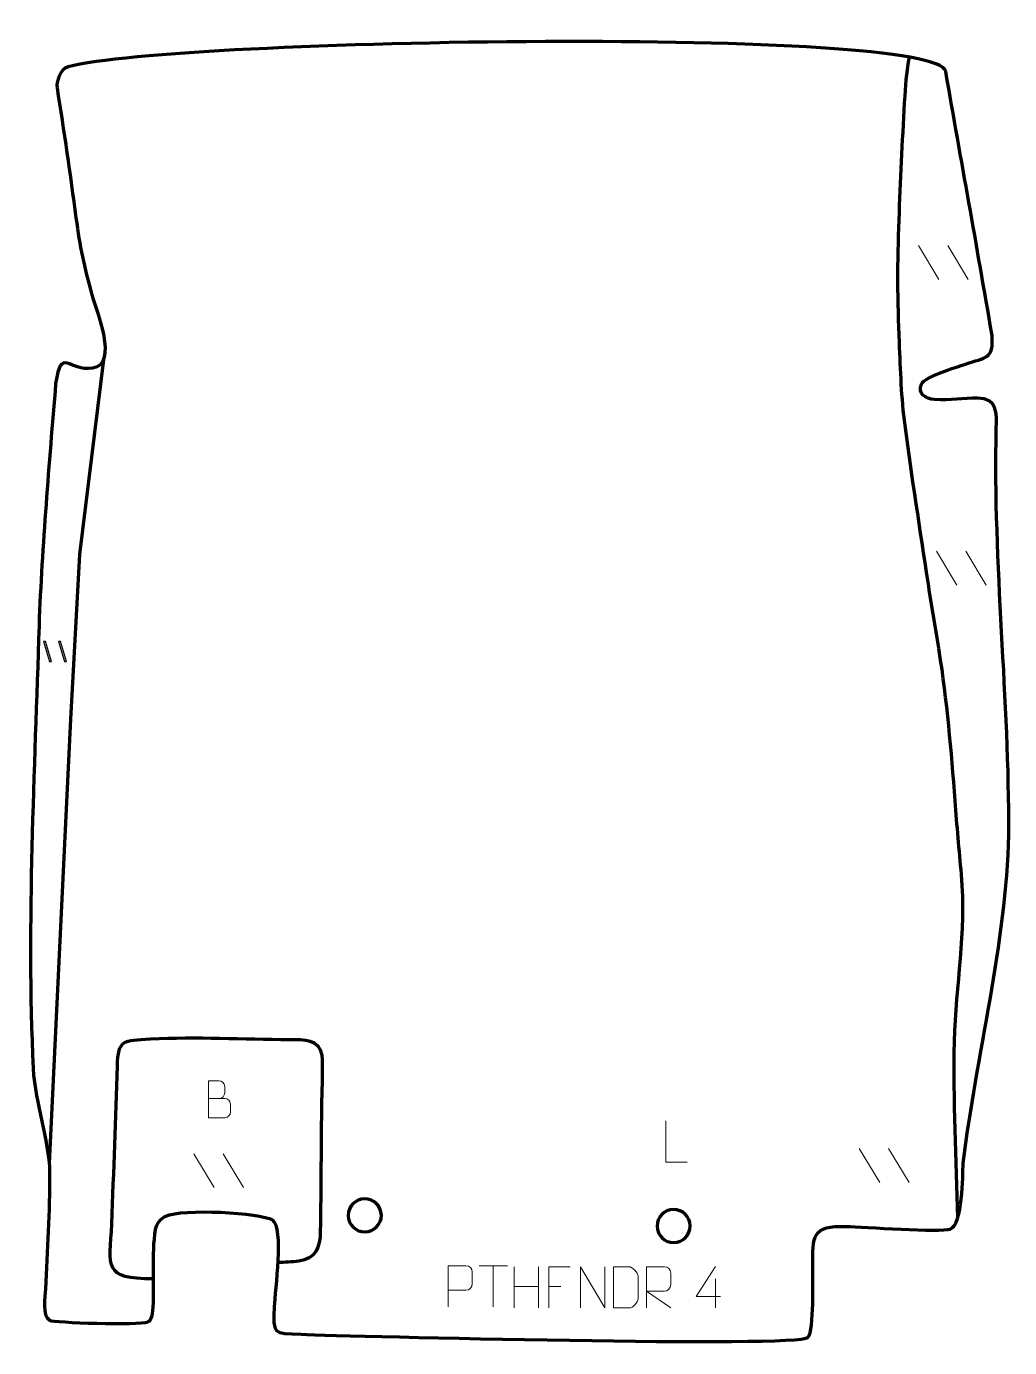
# Model space of a CAD drawing. Header units: millimetres. Extents: x -693 to -99, y 26 to 824.
import ezdxf

# ---------------------------------------------------------------- set-up
doc = ezdxf.new("R2010")
doc.units = ezdxf.units.MM
doc.header["$MEASUREMENT"] = 0
doc.layers.add('layer 2', color=7, linetype='Continuous')
doc.layers.add('layer 3', color=7, linetype='Continuous')

msp = doc.modelspace()

# ---------------------------------------------------------------- linework, layer by layer
at = {"layer": 'layer 2', "color": 142, "lineweight": 158}
for points, knots in [([(-129.86, 103.9181), (-130.5875, 138.9376), (-132.6311, 175.6661), (-131.8037, 210.505), (-131.8037, 210.505), (-130.9679, 245.6952), (-124.3518, 275.306), (-127.6144, 311.54), (-127.6144, 311.54), (-128.9604, 326.4887), (-130.272, 341.0302), (-131.4113, 356.0174), (-131.4113, 356.0174), (-133.7167, 386.343), (-136.3118, 416.634), (-141.0215, 446.6969), (-141.0215, 446.6969), (-141.0215, 446.6969), (-141.2541, 448.1815), (-141.2541, 448.1815), (-141.2541, 448.1815), (-141.2541, 448.1815), (-141.4956, 449.6972), (-141.4956, 449.6972), (-141.4956, 449.6972), (-143.5649, 462.572), (-145.776, 475.4176), (-147.766, 488.3062), (-147.766, 488.3062), (-152.6086, 519.8472), (-157.403, 551.3816), (-161.695, 583.0036), (-161.695, 583.0036), (-163.9022, 599.3812), (-164.3734, 616.6336), (-165.1069, 633.1677), (-165.1069, 633.1677), (-166.2147, 657.8612), (-166.2486, 682.3439), (-165.307, 707.0427), (-165.307, 707.0427), (-164.3596, 730.7046), (-163.2854, 754.3518), (-161.9337, 777.9945), (-161.9337, 777.9945), (-160.7936, 789.9183), (-161.3184, 793.8973), (-159.017, 805.6546)], [0, 0, 0, 0, 0.07692308, 0.07692308, 0.07692308, 0.07692308, 0.15384615, 0.15384615, 0.15384615, 0.15384615, 0.23076923, 0.23076923, 0.23076923, 0.23076923, 0.30769231, 0.30769231, 0.30769231, 0.30769231, 0.38461538, 0.38461538, 0.38461538, 0.38461538, 0.46153846, 0.46153846, 0.46153846, 0.46153846, 0.53846154, 0.53846154, 0.53846154, 0.53846154, 0.61538462, 0.61538462, 0.61538462, 0.61538462, 0.69230769, 0.69230769, 0.69230769, 0.69230769, 0.76923077, 0.76923077, 0.76923077, 0.76923077, 0.84615385, 0.84615385, 0.84615385, 0.84615385, 1, 1, 1, 1]), ([(-646.1509, 622.6852), (-646.1509, 622.6852), (-660.574, 504.8916), (-660.574, 504.8916), (-660.574, 504.8916), (-660.574, 504.8916), (-666.0974, 405.3238), (-666.0974, 405.3238), (-666.0974, 405.3238), (-666.0974, 405.3238), (-671.4407, 292.5281), (-671.4407, 292.5281), (-671.4407, 292.5281), (-671.4407, 292.5281), (-678.9169, 136.7944), (-678.9169, 136.7944)], [0, 0, 0, 0, 0.2, 0.2, 0.2, 0.2, 0.4, 0.4, 0.4, 0.4, 0.6, 0.6, 0.6, 0.6, 1, 1, 1, 1]), ([(-615.8349, 67.0452), (-646.733, 67.1236), (-642.2267, 73.7448), (-641.0806, 100.4926), (-641.0806, 100.4926), (-639.7192, 132.299), (-638.7127, 163.8539), (-637.6732, 195.6561), (-637.6732, 195.6561), (-637.1371, 212.0564), (-634.0173, 211.2024), (-617.7312, 212.0794), (-617.7312, 212.0794), (-589.5782, 213.5955), (-561.7375, 211.9488), (-533.606, 211.7911), (-533.606, 211.7911), (-525.147, 211.7781), (-515.4839, 212.3296), (-514.1866, 202.2139), (-514.1866, 202.2139), (-513.3711, 195.8549), (-514.1813, 182.2961), (-514.2726, 175.0656), (-514.2726, 175.0656), (-514.6022, 148.6161), (-514.6996, 122.1512), (-515.0308, 95.7093), (-515.0308, 95.7093), (-515.1502, 86.1827), (-517.7632, 79.1849), (-528.0792, 77.7654), (-528.0792, 77.7654), (-532.1147, 77.2101), (-536.6534, 77.1049), (-540.7643, 76.8357)], [0, 0, 0, 0, 0.1, 0.1, 0.1, 0.1, 0.2, 0.2, 0.2, 0.2, 0.3, 0.3, 0.3, 0.3, 0.4, 0.4, 0.4, 0.4, 0.5, 0.5, 0.5, 0.5, 0.6, 0.6, 0.6, 0.6, 0.7, 0.7, 0.7, 0.7, 0.8, 0.8, 0.8, 0.8, 1, 1, 1, 1])]:
    msp.add_open_spline(points, degree=3, knots=knots, dxfattribs=at)
at = {"layer": 'layer 2', "color": 142}
for points in [[(-678.7367, 440.234), (-678.7367, 440.234), (-682.2938, 452.3135), (-682.2938, 452.3135), (-682.2938, 452.3135), (-682.2938, 452.3135), (-681.1413, 452.3292), (-681.1413, 452.3292), (-681.1413, 452.3292), (-681.1413, 452.3292), (-677.5842, 440.2497), (-677.5842, 440.2497), (-677.5842, 440.2497), (-677.5842, 440.2497), (-678.7367, 440.234), (-678.7367, 440.234)], [(-669.6315, 440.3581), (-669.6315, 440.3581), (-673.1886, 452.4375), (-673.1886, 452.4375), (-673.1886, 452.4375), (-673.1886, 452.4375), (-672.0361, 452.4532), (-672.0361, 452.4532), (-672.0361, 452.4532), (-672.0361, 452.4532), (-668.479, 440.3738), (-668.479, 440.3738), (-668.479, 440.3738), (-668.479, 440.3738), (-669.6315, 440.3581), (-669.6315, 440.3581)]]:
    msp.add_open_spline(points, degree=3, knots=[0, 0, 0, 0, 0.2, 0.2, 0.2, 0.2, 0.4, 0.4, 0.4, 0.4, 0.6, 0.6, 0.6, 0.6, 1, 1, 1, 1], dxfattribs=at)
at = {"layer": 'layer 2', "color": 142, "lineweight": 200}
for points in [[(-488.0263, 95.433), (-493.5487, 95.3578), (-498.0864, 99.7736), (-498.1616, 105.2958), (-498.1616, 105.2958), (-498.2368, 110.8181), (-493.8211, 115.3559), (-488.2988, 115.4311), (-488.2988, 115.4311), (-482.7764, 115.5064), (-478.2387, 111.0906), (-478.1635, 105.5683), (-478.1635, 105.5683), (-478.0882, 100.046), (-482.504, 95.5082), (-488.0263, 95.433)], [(-301.3895, 88.979), (-306.9118, 88.9037), (-311.4496, 93.3195), (-311.5248, 98.8418), (-311.5248, 98.8418), (-311.6, 104.3641), (-307.1843, 108.9019), (-301.6619, 108.9771), (-301.6619, 108.9771), (-296.1396, 109.0523), (-291.6019, 104.6366), (-291.5266, 99.1143), (-291.5266, 99.1143), (-291.4514, 93.592), (-295.8672, 89.0542), (-301.3895, 88.979)]]:
    msp.add_open_spline(points, degree=3, knots=[0, 0, 0, 0, 0.2, 0.2, 0.2, 0.2, 0.4, 0.4, 0.4, 0.4, 0.6, 0.6, 0.6, 0.6, 1, 1, 1, 1], dxfattribs=at)
at = {"layer": 'layer 3', "color": 242, "lineweight": 158}
msp.add_open_spline([(-137.0909, 796.892), (-127.5979, 742.5592), (-118.5429, 693.1464), (-109.1096, 637.3798), (-109.1096, 637.3798), (-108.0546, 622.9072), (-112.7811, 624.2692), (-125.2009, 620.0272), (-125.2009, 620.0272), (-130.5434, 618.1199), (-149.8038, 612.68), (-151.8366, 607.8856), (-151.8366, 607.8856), (-154.2575, 602.1757), (-149.222, 598.9985), (-143.9365, 598.6771), (-143.9365, 598.6771), (-134.0498, 598.0759), (-126.6368, 599.4963), (-117.6632, 599.4314), (-117.6632, 599.4314), (-105.9005, 599.3462), (-106.1779, 590.5476), (-106.5619, 581.3166), (-106.5619, 581.3166), (-108.4683, 498.9793), (-98.524, 417.5059), (-99.0104, 335.6593), (-99.0104, 335.6593), (-100.3092, 270.2341), (-118.7508, 201.4748), (-126.5238, 136.9739), (-126.5238, 136.9739), (-126.9497, 129.3423), (-126.679, 100.1362), (-134.4008, 97.1658), (-134.4008, 97.1658), (-139.6766, 95.1363), (-187.3769, 98.3986), (-197.0262, 98.7428), (-197.0262, 98.7428), (-218.4651, 99.4645), (-217.2531, 92.7491), (-217.4403, 74.5034), (-217.4403, 74.5034), (-217.4603, 66.9676), (-216.4404, 36.1839), (-220.3745, 31.6778), (-220.3745, 31.6778), (-225.7535, 25.5168), (-497.1325, 32.4829), (-526.6585, 33.5276), (-526.6585, 33.5276), (-543.6093, 34.1274), (-543.6779, 33.7358), (-542.9541, 50.2398), (-542.9541, 50.2398), (-542.5299, 59.9103), (-536.9451, 97.9568), (-544.1169, 102.673), (-544.1169, 102.673), (-550.8063, 107.0722), (-598.7542, 109.8155), (-608.3745, 104.9619), (-608.3745, 104.9619), (-611.512, 103.379), (-613.9916, 100.8809), (-614.6131, 96.9021), (-614.6131, 96.9021), (-617.0385, 81.3744), (-615.1582, 65.4865), (-616.0407, 49.8534), (-616.0407, 49.8534), (-616.3463, 44.4377), (-617.1626, 42.1235), (-619.2564, 41.1233), (-619.2564, 41.1233), (-624.4468, 38.644), (-676.6494, 40.8092), (-678.6312, 42.0195), (-678.6312, 42.0195), (-683.3072, 44.8751), (-681.3835, 56.2018), (-681.1502, 60.9117), (-681.1502, 60.9117), (-680.03, 84.0557), (-678.5632, 107.8725), (-678.5989, 131.0073), (-678.5989, 131.0073), (-679.1288, 152.6668), (-687.3147, 171.8831), (-688.6072, 194.2935), (-688.6072, 194.2935), (-692.6319, 282.9388), (-687.669, 373.3745), (-685.0293, 462.1338), (-685.0293, 462.1338), (-683.2231, 510.8154), (-678.9282, 559.6733), (-674.9704, 608.2365), (-674.9704, 608.2365), (-671.7559, 631.2686), (-667.0267, 615.1467), (-652.5274, 617.5556), (-652.5274, 617.5556), (-636.9102, 620.1501), (-650.4003, 652.4989), (-653.0474, 661.9256), (-653.0474, 661.9256), (-657.9577, 679.2693), (-660.3238, 690.6758), (-662.7096, 708.5769), (-662.7096, 708.5769), (-666.2304, 734.9077), (-670.0118, 761.0601), (-674.1513, 787.1918), (-674.1513, 787.1918), (-674.6511, 790.3471), (-672.2502, 798.5972), (-667.4398, 799.8359), (-667.4398, 799.8359), (-600.751, 817.0094), (-141.8626, 824.2029), (-137.0909, 796.892)], degree=3, knots=[0, 0, 0, 0, 0.03125, 0.03125, 0.03125, 0.03125, 0.0625, 0.0625, 0.0625, 0.0625, 0.09375, 0.09375, 0.09375, 0.09375, 0.125, 0.125, 0.125, 0.125, 0.15625, 0.15625, 0.15625, 0.15625, 0.1875, 0.1875, 0.1875, 0.1875, 0.21875, 0.21875, 0.21875, 0.21875, 0.25, 0.25, 0.25, 0.25, 0.28125, 0.28125, 0.28125, 0.28125, 0.3125, 0.3125, 0.3125, 0.3125, 0.34375, 0.34375, 0.34375, 0.34375, 0.375, 0.375, 0.375, 0.375, 0.40625, 0.40625, 0.40625, 0.40625, 0.4375, 0.4375, 0.4375, 0.4375, 0.46875, 0.46875, 0.46875, 0.46875, 0.5, 0.5, 0.5, 0.5, 0.53125, 0.53125, 0.53125, 0.53125, 0.5625, 0.5625, 0.5625, 0.5625, 0.59375, 0.59375, 0.59375, 0.59375, 0.625, 0.625, 0.625, 0.625, 0.65625, 0.65625, 0.65625, 0.65625, 0.6875, 0.6875, 0.6875, 0.6875, 0.71875, 0.71875, 0.71875, 0.71875, 0.75, 0.75, 0.75, 0.75, 0.78125, 0.78125, 0.78125, 0.78125, 0.8125, 0.8125, 0.8125, 0.8125, 0.84375, 0.84375, 0.84375, 0.84375, 0.875, 0.875, 0.875, 0.875, 0.90625, 0.90625, 0.90625, 0.90625, 0.9375, 0.9375, 0.9375, 0.9375, 1, 1, 1, 1], dxfattribs=at)
at = {"layer": 'layer 3', "color": 250, "lineweight": 9}
for points in [[(-153.5539, 691.7208), (-153.5539, 691.7208), (-141.1896, 671.1765), (-141.1896, 671.1765)], [(-135.824, 691.7208), (-135.824, 691.7208), (-123.4597, 671.1765), (-123.4597, 671.1765)], [(-142.7088, 507.0417), (-142.7088, 507.0417), (-130.3445, 486.4974), (-130.3445, 486.4974)], [(-124.9789, 507.0417), (-124.9789, 507.0417), (-112.6146, 486.4974), (-112.6146, 486.4974)], [(-189.3692, 145.8385), (-189.3692, 145.8385), (-177.0049, 125.2942), (-177.0049, 125.2942)], [(-171.6393, 145.8385), (-171.6393, 145.8385), (-159.275, 125.2942), (-159.275, 125.2942)], [(-591.5726, 142.7404), (-591.5726, 142.7404), (-579.2083, 122.1961), (-579.2083, 122.1961)], [(-573.8427, 142.7404), (-573.8427, 142.7404), (-561.4784, 122.1961), (-561.4784, 122.1961)], [(-419.002, 74.9819), (-419.002, 74.9819), (-402.0148, 74.9819), (-402.0148, 74.9819)], [(-410.5082, 50.0519), (-410.5082, 50.0519), (-410.5082, 75.0054), (-410.5082, 75.0054)], [(-397.8301, 74.4107), (-397.8301, 74.4107), (-397.8301, 49.6332), (-397.8301, 49.6332)], [(-383.1868, 74.4107), (-383.1868, 74.4107), (-383.1868, 49.4572), (-383.1868, 49.4572)], [(-276.1325, 67.1247), (-276.1325, 67.1247), (-276.1325, 49.46), (-276.1325, 49.46)], [(-397.8301, 62.5284), (-397.8301, 62.5284), (-383.1868, 62.5288), (-383.1868, 62.5288)], [(-376.9455, 62.531), (-376.9455, 62.531), (-369.7774, 62.531), (-369.7774, 62.531)]]:
    msp.add_open_spline(points, degree=3, dxfattribs=at)
for points, knots in [([(-582.5998, 176.0942), (-579.3408, 176.0946), (-576.0814, 176.0946), (-572.8217, 176.0942), (-572.8217, 176.0942), (-571.0524, 176.0787), (-569.3295, 174.5237), (-569.3295, 172.6879), (-569.3295, 172.6879), (-569.3298, 171.6771), (-569.3298, 168.9458), (-569.3295, 167.9347), (-569.3295, 167.9347), (-569.3136, 166.2706), (-570.6949, 164.4668), (-572.7743, 164.482), (-572.7743, 164.482), (-576.0343, 164.4823), (-579.294, 164.4823), (-582.5533, 164.482), (-582.5533, 164.482), (-582.5533, 171.9324), (-582.5533, 179.3825), (-582.5533, 186.8323), (-582.5533, 186.8323), (-580.4272, 186.8323), (-578.3008, 186.8323), (-576.1743, 186.8323), (-576.1743, 186.8323), (-574.6688, 186.8481), (-572.7908, 185.1369), (-572.7749, 183.3792), (-572.7749, 183.3792), (-572.7753, 181.5286), (-572.7753, 181.3979), (-572.7749, 179.547), (-572.7749, 179.547), (-572.7595, 177.6964), (-574.4204, 176.0787), (-576.2208, 176.0942)], [0, 0, 0, 0, 0.09090909, 0.09090909, 0.09090909, 0.09090909, 0.18181818, 0.18181818, 0.18181818, 0.18181818, 0.27272727, 0.27272727, 0.27272727, 0.27272727, 0.36363636, 0.36363636, 0.36363636, 0.36363636, 0.45454545, 0.45454545, 0.45454545, 0.45454545, 0.54545455, 0.54545455, 0.54545455, 0.54545455, 0.63636364, 0.63636364, 0.63636364, 0.63636364, 0.72727273, 0.72727273, 0.72727273, 0.72727273, 0.81818182, 0.81818182, 0.81818182, 0.81818182, 1, 1, 1, 1]), ([(-293.2972, 137.6882), (-293.2972, 137.6882), (-306.2463, 137.6882), (-306.2463, 137.6882), (-306.2463, 137.6882), (-306.2463, 137.6882), (-306.2463, 162.6418), (-306.2463, 162.6418)], [0, 0, 0, 0, 0.33333333, 0.33333333, 0.33333333, 0.33333333, 1, 1, 1, 1]), ([(-437.8405, 50.0518), (-437.8405, 50.0518), (-437.8405, 75.0054), (-437.8405, 75.0054), (-437.8405, 75.0054), (-434.2455, 75.0054), (-430.6502, 75.0054), (-427.0548, 75.0054), (-427.0548, 75.0054), (-424.7296, 74.9675), (-423.1722, 73.4774), (-423.1764, 71.1113), (-423.1764, 71.1113), (-423.1768, 69.0756), (-423.1768, 66.0163), (-423.1764, 63.9803), (-423.1764, 63.9803), (-423.1829, 62.1049), (-424.9951, 60.163), (-427.0047, 60.1439), (-427.0047, 60.1439), (-427.0047, 60.1439), (-437.8405, 60.1439), (-437.8405, 60.1439)], [0, 0, 0, 0, 0.14285714, 0.14285714, 0.14285714, 0.14285714, 0.28571429, 0.28571429, 0.28571429, 0.28571429, 0.42857143, 0.42857143, 0.42857143, 0.42857143, 0.57142857, 0.57142857, 0.57142857, 0.57142857, 0.71428571, 0.71428571, 0.71428571, 0.71428571, 1, 1, 1, 1]), ([(-364.0715, 74.4107), (-364.0715, 74.4107), (-376.9455, 74.4107), (-376.9455, 74.4107), (-376.9455, 74.4107), (-376.9455, 74.4107), (-376.9455, 49.4571), (-376.9455, 49.4571)], [0, 0, 0, 0, 0.33333333, 0.33333333, 0.33333333, 0.33333333, 1, 1, 1, 1]), ([(-357.8359, 49.4572), (-357.8359, 49.4572), (-357.8359, 74.4107), (-357.8359, 74.4107), (-357.8359, 74.4107), (-357.8359, 74.4107), (-343.1811, 49.4572), (-343.1811, 49.4572), (-343.1811, 49.4572), (-343.1811, 49.4572), (-343.1811, 74.4107), (-343.1811, 74.4107)], [0, 0, 0, 0, 0.25, 0.25, 0.25, 0.25, 0.5, 0.5, 0.5, 0.5, 1, 1, 1, 1]), ([(-337.9008, 49.4853), (-335.569, 49.4857), (-330.6188, 49.4617), (-328.2873, 49.4614), (-328.2873, 49.4614), (-326.3623, 49.356), (-323.0437, 52.8976), (-323.0549, 54.9149), (-323.0549, 54.9149), (-323.0553, 60.685), (-323.0553, 62.8547), (-323.0549, 68.624), (-323.0549, 68.624), (-323.0592, 70.7621), (-326.4337, 74.4222), (-328.5861, 74.4087), (-328.5861, 74.4087), (-330.9118, 74.4087), (-335.6361, 74.4087), (-337.9622, 74.4087), (-337.9622, 74.4087), (-337.9618, 68.6618), (-337.9005, 55.2326), (-337.9008, 49.4853)], [0, 0, 0, 0, 0.14285714, 0.14285714, 0.14285714, 0.14285714, 0.28571429, 0.28571429, 0.28571429, 0.28571429, 0.42857143, 0.42857143, 0.42857143, 0.42857143, 0.57142857, 0.57142857, 0.57142857, 0.57142857, 0.71428571, 0.71428571, 0.71428571, 0.71428571, 1, 1, 1, 1]), ([(-317.9312, 49.4703), (-317.9312, 49.4703), (-317.9312, 74.4238), (-317.9312, 74.4238), (-317.9312, 74.4238), (-314.3364, 74.4238), (-310.7409, 74.4238), (-307.1457, 74.4238), (-307.1457, 74.4238), (-304.8204, 74.3861), (-303.2631, 72.8961), (-303.2672, 70.5297), (-303.2672, 70.5297), (-303.2676, 68.4942), (-303.2676, 65.4348), (-303.2672, 63.3988), (-303.2672, 63.3988), (-303.2737, 61.5233), (-305.086, 59.5815), (-307.0955, 59.5624), (-307.0955, 59.5624), (-307.0955, 59.5624), (-317.9312, 59.5624), (-317.9312, 59.5624), (-317.9312, 59.5624), (-317.9312, 59.5624), (-303.2765, 49.4703), (-303.2765, 49.4703)], [0, 0, 0, 0, 0.125, 0.125, 0.125, 0.125, 0.25, 0.25, 0.25, 0.25, 0.375, 0.375, 0.375, 0.375, 0.5, 0.5, 0.5, 0.5, 0.625, 0.625, 0.625, 0.625, 0.75, 0.75, 0.75, 0.75, 1, 1, 1, 1]), ([(-273.1884, 56.3636), (-273.1884, 56.3636), (-288.0101, 56.3636), (-288.0101, 56.3636), (-288.0101, 56.3636), (-288.0101, 56.3636), (-276.1325, 74.4341), (-276.1325, 74.4341)], [0, 0, 0, 0, 0.33333333, 0.33333333, 0.33333333, 0.33333333, 1, 1, 1, 1])]:
    msp.add_open_spline(points, degree=3, knots=knots, dxfattribs=at)

doc.saveas('drawing.dxf')
